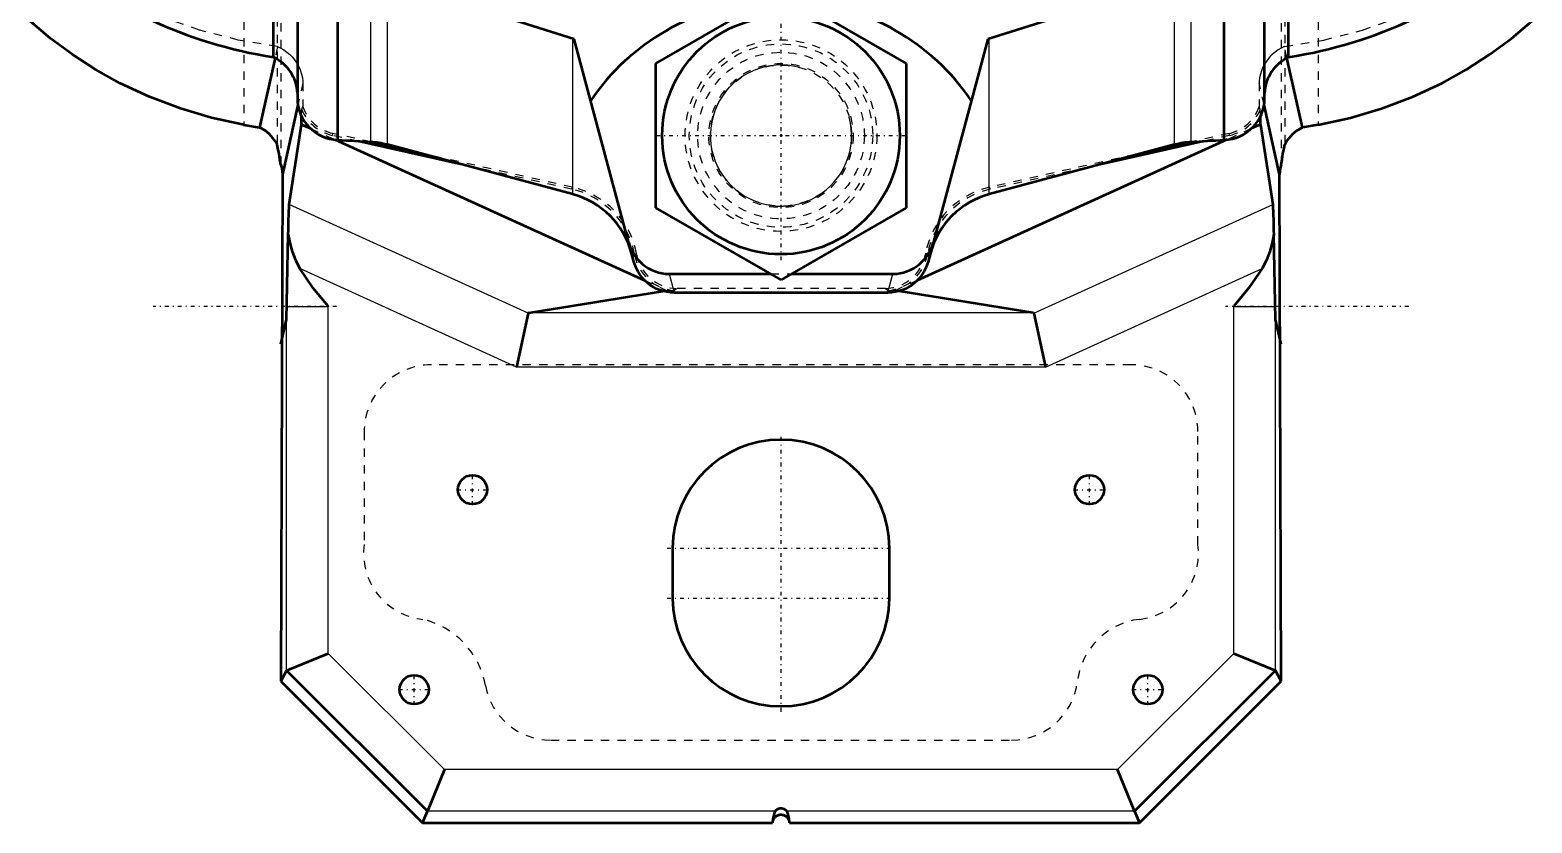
# Model space of a CAD drawing. Header units: millimetres. Extents: x -124 to 124, y -205 to 205.
# Drawn here: x -90.1 to 90.1, y -205 to -109.8 of the extents above; entities that cross this region are included whole.
import ezdxf

# ---------------------------------------------------------------- set-up
doc = ezdxf.new("R2010")
doc.units = ezdxf.units.MM
doc.linetypes.add('Center', pattern=[1.5, 0.45, -0.5, 0.05, -0.5])
doc.linetypes.add('Dashed', pattern=[2, 1, -1])
for name, color, linetype, lineweight in [('2d ConnectionPoints', 7, 'Continuous', 50), ('AM_0', 7, 'Continuous', 50), ('AM_4', 3, 'Continuous', 25), ('AM_5', 3, 'Continuous', 25), ('AM_7', 7, 'Center', 25), ('AM_9', 6, 'Dashed', 25)]:
    doc.layers.add(name, color=color, linetype=linetype, lineweight=lineweight)

# ---------------------------------------------------------------- blocks, each defined once
blk = doc.blocks.new('9_M_20x110_20x110_001_2_0_in_SKFSNL5246201224KH3024_4')
at = {"layer": 'AM_0'}
for p, q in [((-15, -113.84), (0, -105.18)), ((0, -105.18), (15, -113.84)), ((-15, -131.16), (-15, -113.84)), ((15, -113.84), (15, -131.16)), ((0, -139.82), (-15, -131.16)), ((15, -131.16), (0, -139.82))]:
    blk.add_line(p, q, dxfattribs=at)
blk.add_circle((0, -122.5), 14.25, dxfattribs=at)
at = {"layer": 'AM_5'}
blk.add_arc((0, -122.5), 8.47, 75, 15, dxfattribs=at)
at = {"layer": 'AM_7'}
for p, q in [((0, -137.46), (0, -107.54)), ((-14.96, -122.5), (14.96, -122.5))]:
    blk.add_line(p, q, dxfattribs=at)
at = {"layer": 'AM_9'}
for radius in [10, 8.47]:
    blk.add_circle((0, -122.5), radius, dxfattribs=at)
blk = doc.blocks.new('10_SNL_524_620_CAP_0_in_SKFSNL5246201224KH3024_4')
at = {"layer": 'AM_0'}
for p, q in [((-60.88, -113.09), (-60.88, -89.78)), ((-53.16, -123.01), (-53.16, -89.56)), ((53.16, -123.01), (53.16, -89.56)), ((60.88, -113.09), (60.88, -89.78)), ((-58, -90.23), (-58, -118.01)), ((58.01, -118.01), (58.01, -90.19)), ((-24.8, -110.94), (-47.22, -103.85)), ((47.22, -103.85), (24.8, -110.94)), ((-17.64, -137.64), (-24.8, -110.94)), ((24.8, -110.94), (17.64, -137.64)), ((-24.99, -129.55), (-47.22, -123.59)), ((47.22, -123.59), (24.99, -129.55)), ((-13.42, -139.09), (-1.26, -139.09)), ((1.26, -139.09), (13.42, -139.09)), ((-12.81, -141.35), (12.81, -141.35))]:
    blk.add_line(p, q, dxfattribs=at)
for points in [[(-18.25, -135.39), (-18.12, -135.8), (-17.95, -136.21), (-17.75, -136.59), (-17.51, -136.96), (-17.25, -137.31), (-16.95, -137.63), (-16.63, -137.92), (-16.29, -138.19), (-15.92, -138.42), (-15.53, -138.63), (-15.13, -138.79), (-14.71, -138.92), (-14.29, -139.02), (-13.85, -139.08), (-13.42, -139.09), (-13.42, -139.09)], [(13.42, -139.09), (13.85, -139.08), (14.29, -139.02), (14.71, -138.92), (15.13, -138.79), (15.53, -138.63), (15.92, -138.42), (16.29, -138.19), (16.63, -137.92), (16.95, -137.63), (17.25, -137.31), (17.51, -136.96), (17.75, -136.59), (17.95, -136.21), (18.12, -135.8), (18.25, -135.39), (18.25, -135.39)], [(-12.81, -141.35), (-13.25, -141.33), (-13.68, -141.27), (-14.11, -141.18), (-14.52, -141.05), (-14.93, -140.88), (-15.31, -140.68), (-15.68, -140.45), (-16.03, -140.18), (-16.35, -139.88), (-16.64, -139.56), (-16.91, -139.22), (-17.14, -138.85), (-17.35, -138.46), (-17.51, -138.06), (-17.64, -137.64), (-17.64, -137.64)], [(17.64, -137.64), (17.51, -138.06), (17.35, -138.46), (17.14, -138.85), (16.91, -139.22), (16.64, -139.56), (16.35, -139.88), (16.03, -140.18), (15.68, -140.44), (15.31, -140.68), (14.93, -140.88), (14.52, -141.05), (14.11, -141.18), (13.68, -141.27), (13.25, -141.33), (12.81, -141.35), (12.81, -141.35)]]:
    blk.add_lwpolyline(points, dxfattribs=at)
for centre, radius, start, end in [((-52.37, -58.75), 55, 228.4908, 261.0989), ((52.37, -58.75), 55, 278.9011, 311.5092), ((0, -133.84), 27.61, 94.1587, 145.7637), ((0, -133.84), 27.61, 34.2363, 85.8389), ((-63.01, -117.63), 5.01, 2.56, 64.7949), ((63.01, -117.63), 5.01, 115.2051, 177.44), ((-53, -118.01), 5.01, 180, 268.153), ((53, -118.01), 5.01, 271.847, 0), ((0, 670.88), 795.67, 266.16938, 266.45581), ((-49.81, -133.25), 10, 75, 86.4558), ((49.81, -133.25), 10, 93.5442, 105), ((0, 670.88), 795.67, 273.54419, 273.83062), ((-27.58, -139.2), 10, 15, 75), ((27.58, -139.2), 10, 105, 165)]:
    blk.add_arc(centre, radius, start, end, dxfattribs=at)
at = {"layer": 'AM_4'}
for p, q in [((-49.19, -123.27), (-49.19, -103.47)), ((-47.22, -123.59), (-47.22, -103.85)), ((47.22, -123.59), (47.22, -103.85)), ((49.19, -123.27), (49.19, -103.47)), ((-24.99, -129.55), (-24.99, -110.87)), ((24.99, -129.55), (24.99, -110.87)), ((-13.42, -139.09), (-12.81, -141.35)), ((12.81, -141.35), (13.42, -139.09))]:
    blk.add_line(p, q, dxfattribs=at)
at = {"layer": 'AM_9'}
for p, q in [((-58, -117.92), (-58, -90.18)), ((-58, -117.71), (-58, -90.21)), ((-58, -117.63), (-58, -90.27)), ((58, -117.92), (58, -90.18)), ((58, -117.71), (58, -90.21)), ((58, -90.29), (58, -117.63)), ((-58, -117.92), (-58, -117.71)), ((58, -117.71), (58, -117.92)), ((-1.26, -139.09), (1.26, -139.09))]:
    blk.add_line(p, q, dxfattribs=at)
blk.add_circle((0, -122.5), 11, dxfattribs=at)
for centre, start, end in [((-63.01, -117.63), 359.0294, 2.56), ((-53, -118.01), 179.0294, 180), ((63.01, -117.63), 177.44, 180.9706), ((53, -118.01), 0, 0.9706)]:
    blk.add_arc(centre, 5.01, start, end, dxfattribs=at)
blk = doc.blocks.new('11_SNL_524_620_BASE_0_in_SKFSNL5246201224KH3024_4')
at = {"layer": 'AM_0'}
for p, q in [((-60.69, -113.18), (-62.55, -121.52)), ((62.55, -121.52), (60.69, -113.18)), ((-57.94, -118.83), (-59.8, -127.19)), ((59.8, -127.19), (57.94, -118.83)), ((-57.51, -121.17), (-57.5, -120.19)), ((57.51, -121.17), (57.5, -120.19)), ((-64.42, -121.2), (-62.55, -121.52)), ((-58.98, -130.79), (-57.51, -121.17)), ((-57.51, -121.17), (-56.41, -121.67)), ((57.51, -121.17), (56.41, -121.67)), ((57.51, -121.17), (58.98, -130.79)), ((64.42, -121.2), (62.55, -121.52)), ((-53.51, -122.99), (-16.35, -139.89)), ((-38.66, -125.88), (-50.71, -123.17)), ((-44.47, -124.33), (-49.17, -123.27)), ((53.51, -122.99), (16.35, -139.89)), ((50.71, -123.17), (38.66, -125.88)), ((49.17, -123.27), (44.47, -124.33)), ((-59.8, -127.19), (-60, -188)), ((60, -188), (59.8, -127.19)), ((-59.3, -144.58), (-59.1, -134.39)), ((59.3, -144.58), (59.1, -134.39)), ((-30.25, -143.79), (-14.19, -141.16)), ((30.25, -143.79), (14.19, -141.16)), ((-30.31, -143.83), (-31.71, -150.29)), ((-30.25, -143.79), (-30.31, -143.83)), ((30.25, -143.79), (30.31, -143.83)), ((30.31, -143.83), (31.71, -150.29)), ((-60, -147.52), (-59.3, -144.58)), ((60, -147.52), (59.3, -144.58)), ((-13, -172), (-13, -178)), ((13, -178), (13, -172)), ((-59.3, -186.72), (-54.3, -184.65)), ((54.3, -184.65), (59.3, -186.72)), ((-59.3, -186.72), (-60, -188)), ((-59.3, -186.72), (-59.3, -186.72)), ((-59.3, -186.72), (-42.42, -203.6)), ((42.42, -203.6), (59.3, -186.72)), ((60, -188), (59.3, -186.72)), ((59.3, -186.72), (59.3, -186.72)), ((-60, -188), (-43, -205)), ((43, -205), (60, -188)), ((-40.35, -198.6), (-42.42, -203.6)), ((42.42, -203.6), (40.35, -198.6)), ((-43, -205), (-42.42, -203.6)), ((-43, -205), (-1, -205)), ((-42.42, -203.6), (-42.42, -203.6)), ((1, -205), (43, -205)), ((42.42, -203.6), (43, -205)), ((42.42, -203.6), (42.42, -203.6))]:
    blk.add_line(p, q, dxfattribs=at)
for points in [[(-64.42, -121.2), (-68.31, -120.37), (-72.05, -119.27), (-75.77, -117.85), (-79.29, -116.2), (-82.22, -114.56), (-84.97, -112.78), (-87.61, -110.85), (-90.08, -108.79)], [(64.42, -121.2), (68.31, -120.37), (72.05, -119.27), (75.77, -117.85), (79.29, -116.2), (82.22, -114.56), (84.97, -112.78), (87.61, -110.85), (90.08, -108.79)], [(-60.45, -123.59), (-60.64, -123.21), (-60.94, -122.8), (-61.37, -122.34), (-61.89, -121.91), (-62.55, -121.52)], [(60.45, -123.59), (60.64, -123.21), (60.94, -122.8), (61.37, -122.34), (61.89, -121.91), (62.55, -121.52)], [(-60, -126), (-60.1, -125.38), (-60.21, -124.71), (-60.36, -124.01), (-60.45, -123.59)], [(60, -126), (60.1, -125.38), (60.21, -124.71), (60.36, -124.01), (60.45, -123.59)], [(-60, -126), (-59.89, -126.43), (-59.82, -126.86), (-59.8, -127.19)], [(60, -126), (59.89, -126.43), (59.82, -126.86), (59.8, -127.19)], [(-59.1, -134.39), (-59.09, -133.87), (-59.08, -133.37), (-59.07, -132.91), (-59.06, -132.48), (-59.05, -132.1), (-59.04, -131.76), (-59.03, -131.46), (-59.01, -131.22), (-59, -131.02), (-58.99, -130.88), (-58.98, -130.79)], [(58.98, -130.79), (58.99, -130.89), (59, -131.03), (59.01, -131.23), (59.03, -131.48), (59.04, -131.78), (59.05, -132.12), (59.06, -132.51), (59.07, -132.93), (59.08, -133.4), (59.09, -133.9), (59.1, -134.39)], [(-59.1, -134.39), (-58.91, -135.39), (-58.62, -136.42), (-58.22, -137.46), (-57.71, -138.47)], [(59.1, -134.39), (58.91, -135.39), (58.62, -136.42), (58.22, -137.46), (57.71, -138.47)], [(-54.3, -143), (-54.31, -142.99), (-56.1, -140.81), (-57.71, -138.47)], [(57.71, -138.47), (56.11, -140.79), (54.31, -142.99), (54.3, -143)], [(0.71, -203.6), (0.57, -203.46), (0.36, -203.34), (0.21, -203.29), (0.09, -203.28), (-0.04, -203.27), (-0.15, -203.28), (-0.28, -203.31), (-0.44, -203.38), (-0.61, -203.49), (-0.71, -203.6)], [(-0.71, -203.6), (-0.77, -203.73), (-0.82, -203.87), (-0.87, -204.01), (-0.91, -204.17), (-0.94, -204.33), (-0.97, -204.5), (-0.99, -204.67), (-1, -204.84), (-1, -205)], [(-1, -205), (-1, -204.91), (-0.98, -204.83), (-0.97, -204.74), (-0.94, -204.66), (-0.91, -204.58), (-0.87, -204.5), (-0.82, -204.43), (-0.77, -204.36), (-0.71, -204.29), (-0.64, -204.23), (-0.57, -204.18), (-0.5, -204.13), (-0.42, -204.09), (-0.34, -204.06), (-0.26, -204.03), (-0.17, -204.02), (-0.09, -204), (0, -204), (0.09, -204), (0.17, -204.02), (0.26, -204.03), (0.34, -204.06), (0.42, -204.09), (0.5, -204.13), (0.57, -204.18), (0.64, -204.23), (0.71, -204.29), (0.77, -204.36), (0.82, -204.43), (0.87, -204.5), (0.91, -204.58), (0.94, -204.66), (0.97, -204.74), (0.98, -204.83), (1, -204.91), (1, -205)], [(1, -205), (1, -204.83), (0.98, -204.65), (0.97, -204.48), (0.94, -204.32), (0.91, -204.15), (0.87, -204), (0.82, -203.85), (0.77, -203.71), (0.71, -203.6)]]:
    blk.add_lwpolyline(points, dxfattribs=at)
for centre in [(-37, -165), (37, -165), (-44, -189), (44, -189)]:
    blk.add_circle(centre, 1.75, dxfattribs=at)
for centre, start, end in [((0, -172), 0, 180), ((0, -178), 180, 0)]:
    blk.add_arc(centre, 13, start, end, dxfattribs=at)
at = {"layer": 'AM_4'}
for p, q in [((-30.31, -143.83), (-58.98, -130.79)), ((30.31, -143.83), (58.98, -130.79)), ((-31.71, -150.29), (-57.71, -138.47)), ((31.71, -150.29), (57.71, -138.47)), ((-59.28, -143), (-54.3, -143)), ((-54.3, -184.65), (-54.3, -143)), ((30.25, -143.79), (-30.25, -143.79)), ((54.3, -184.65), (54.3, -143)), ((54.3, -143), (59.28, -143)), ((-59.3, -186.72), (-59.3, -144.58)), ((59.3, -186.72), (59.3, -144.58)), ((31.71, -150.29), (-31.71, -150.29)), ((-54.3, -184.65), (-40.35, -198.6)), ((40.35, -198.6), (54.3, -184.65)), ((40.35, -198.6), (-40.35, -198.6)), ((-0.71, -203.6), (-42.42, -203.6)), ((42.42, -203.6), (0.71, -203.6))]:
    blk.add_line(p, q, dxfattribs=at)
at = {"layer": 'AM_7'}
for p, q in [((-53.3, -143), (-75.3, -143)), ((75.3, -143), (53.3, -143)), ((0, -191.65), (0, -158.35)), ((-37, -166.84), (-37, -163.16)), ((37, -166.84), (37, -163.16)), ((-38.84, -165), (-35.16, -165)), ((35.16, -165), (38.84, -165)), ((-13.65, -172), (13.65, -172)), ((-13.65, -178), (13.65, -178)), ((-44, -190.84), (-44, -187.16)), ((44, -190.84), (44, -187.16)), ((-45.84, -189), (-42.16, -189)), ((42.16, -189), (45.84, -189))]:
    blk.add_line(p, q, dxfattribs=at)
at = {"layer": 'AM_9'}
for p, q in [((-60.45, 123.59), (-60.45, -123.59)), ((60.45, 123.59), (60.45, -123.59)), ((-64.42, 121.2), (-64.42, -121.2)), ((64.42, 121.2), (64.42, -121.2)), ((-60, -1), (-60, -126)), ((60, -1), (60, -126)), ((-60.39, -111.82), (-60.69, -113.18)), ((60.69, -113.18), (60.39, -111.82)), ((-57.34, -116.17), (-57.94, -118.83)), ((-57.34, -116.17), (-57.37, -119.03)), ((57.94, -118.83), (57.34, -116.17)), ((57.34, -116.17), (57.37, -119.03)), ((-57.5, -120.19), (-57.49, -119.39)), ((-57.49, -119.39), (-57.37, -119.03)), ((57.49, -119.39), (57.37, -119.03)), ((57.5, -120.19), (57.49, -119.39)), ((-56.41, -121.67), (-53.51, -122.99)), ((-53.81, -122.48), (-53.76, -122.24)), ((-50.71, -123.17), (-53.81, -122.48)), ((-49.17, -123.27), (-53.76, -122.24)), ((53.76, -122.24), (49.17, -123.27)), ((53.81, -122.48), (50.71, -123.17)), ((56.41, -121.67), (53.51, -122.99)), ((53.81, -122.48), (53.76, -122.24)), ((-25.02, -128.7), (-44.47, -124.33)), ((-25.08, -128.94), (-38.66, -125.88)), ((44.47, -124.33), (25.02, -128.7)), ((38.66, -125.88), (25.08, -128.94)), ((-25.08, -128.94), (-25.02, -128.7)), ((25.08, -128.94), (25.02, -128.7)), ((-17.58, -136.71), (-17.34, -136.66)), ((-17.56, -136.81), (-17.58, -136.71)), ((-17.56, -136.81), (-17.32, -136.77)), ((-17.32, -136.77), (-17.34, -136.66)), ((17.34, -136.66), (17.32, -136.77)), ((17.56, -136.81), (17.32, -136.77)), ((17.58, -136.71), (17.34, -136.66)), ((17.58, -136.71), (17.56, -136.81)), ((-16.35, -139.89), (-13.72, -141.08)), ((16.35, -139.89), (13.72, -141.08)), ((-14.19, -141.16), (-13.72, -141.08)), ((-13.72, -141.08), (-12.79, -141.08)), ((12.54, -140.85), (-12.54, -140.85)), ((12.79, -141.08), (13.72, -141.08)), ((14.19, -141.16), (13.72, -141.08)), ((42, -150), (-41.94, -150)), ((-50, -158.06), (-50, -171.56)), ((50, -171.56), (50, -158)), ((-27.61, -195.05), (27.65, -195.05))]:
    blk.add_line(p, q, dxfattribs=at)
for points in [[(-60.39, -111.82), (-65.12, -111.04), (-69.77, -109.84), (-74.29, -108.24), (-78.66, -106.25), (-82.84, -103.89), (-86.79, -101.17), (-88.15, -100.12)], [(60.39, -111.82), (65.12, -111.04), (69.77, -109.84), (74.29, -108.24), (78.66, -106.25), (82.84, -103.89), (86.79, -101.17), (88.15, -100.12)], [(-60.39, -111.82), (-59.99, -112.01), (-59.62, -112.23), (-59.26, -112.48), (-58.93, -112.76), (-58.63, -113.07), (-58.35, -113.41), (-58.1, -113.77), (-58, -113.93)], [(60.39, -111.82), (59.99, -112.01), (59.62, -112.23), (59.26, -112.48), (58.93, -112.76), (58.63, -113.07), (58.35, -113.41), (58.1, -113.77), (58.01, -113.93)], [(-58, -113.93), (-57.8, -114.31), (-57.64, -114.72), (-57.51, -115.13), (-57.41, -115.56), (-57.36, -115.99), (-57.34, -116.17)], [(58.01, -113.93), (57.8, -114.31), (57.64, -114.72), (57.51, -115.13), (57.41, -115.56), (57.36, -115.99), (57.34, -116.17)], [(-12.79, -141.08), (-12.69, -140.96), (-12.54, -140.85)], [(12.54, -140.85), (12.69, -140.96), (12.79, -141.08)]]:
    blk.add_lwpolyline(points, dxfattribs=at)
for radius in [11.5, 8.65]:
    blk.add_circle((0, -122.5), radius, dxfattribs=at)
for centre, radius, start, end in [((-52.66, -117.36), 5.24, 202.8324, 257.3263), ((-52.66, -117.36), 5, 199.5164, 257.3263), ((52.66, -117.36), 5, 282.6737, 340.4836), ((52.66, -117.36), 5.24, 282.6737, 337.1676), ((-27.23, -138.51), 9.81, 10.5967, 77.3263), ((-27.23, -138.51), 10.06, 10.5967, 77.3263), ((27.23, -138.51), 10.06, 102.6737, 169.4033), ((27.23, -138.51), 9.81, 102.6737, 169.4033), ((-12.41, -135.85), 5.25, 190.5967, 265.7973), ((-12.41, -135.85), 5, 190.5967, 268.4227), ((12.41, -135.85), 5, 271.5773, 349.4033), ((12.41, -135.85), 5.25, 274.2027, 349.4033), ((-41.94, -158.06), 8.06, 90, 180), ((42, -158), 8, 0, 90), ((-42.1, -172.64), 7.97, 172.2139, 263.6606), ((42.12, -172.65), 7.96, 276.261, 7.8644), ((-45.29, -190.29), 10, 10.2871, 76.6581), ((44, -189), 8.5, 96.8683, 173.3435), ((-27.61, -187.08), 7.97, 190.2871, 270), ((27.65, -187.09), 7.96, 270, 353.3435)]:
    blk.add_arc(centre, radius, start, end, dxfattribs=at)

msp = doc.modelspace()

# ---------------------------------------------------------------- linework, layer by layer
at = {"layer": '2d ConnectionPoints'}
msp.add_point((0, -122.5), dxfattribs=at)
msp.add_point((0, -122.5), dxfattribs=at)

# ---------------------------------------------------------------- block references
for name in ['11_SNL_524_620_BASE_0_in_SKFSNL5246201224KH3024_4', '10_SNL_524_620_CAP_0_in_SKFSNL5246201224KH3024_4', '9_M_20x110_20x110_001_2_0_in_SKFSNL5246201224KH3024_4']:
    msp.add_blockref(name, (0, 0))

doc.saveas('drawing.dxf')
